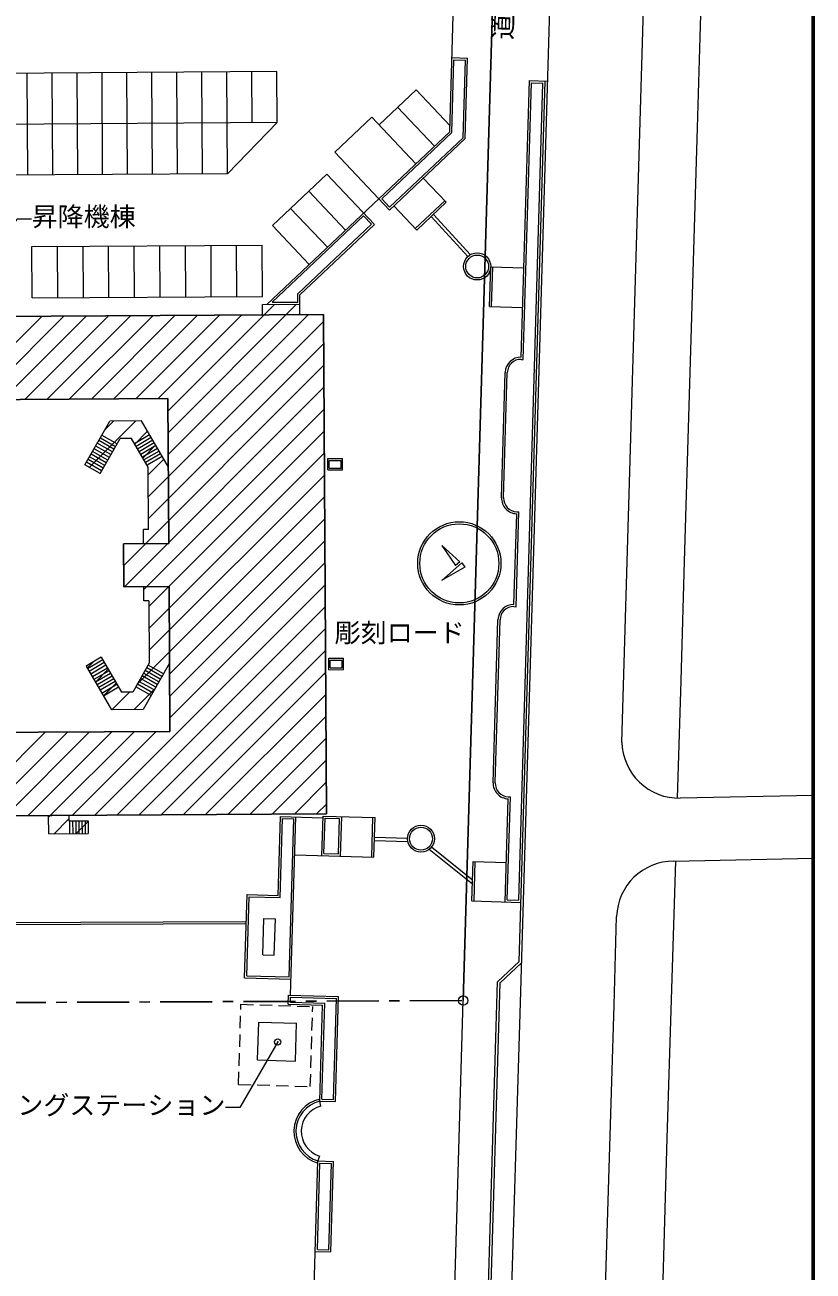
# Model space of a CAD drawing. Units: millimetres, scale not verified. Extents: x -195000 to -15000, y -143500 to 133500.
# Drawn here: x -90774 to -15000, y -79099 to 40685 of the extents above; entities that cross this region are included whole.
import ezdxf
from ezdxf.enums import TextEntityAlignment as Align

# ---------------------------------------------------------------- set-up
doc = ezdxf.new("R2010")
doc.units = ezdxf.units.MM
doc.header["$LTSCALE"] = 1000
doc.header["$PDMODE"] = 32
doc.header["$PDSIZE"] = 600
doc.linetypes.add('CHAIN1', pattern=[8, 5, -1, 1, -1])
doc.linetypes.add('DASHED1', pattern=[1.8, 1.2, -0.6])
for name, color, linetype, lineweight in [('2-2_壁', 7, 'Continuous', 18), ('2-3_間仕切', 7, 'Continuous', 18), ('2-4_アルミサッシ', 7, 'Continuous', 18), ('3-2_壁', 7, 'Continuous', 18), ('3-8_土間', 4, 'Continuous', 18), ('3-A_ハッチ', 2, 'Continuous', 9), ('3-F_室名', 7, 'Continuous', 18), ('F-0_F-0', 7, 'Continuous', 18)]:
    doc.layers.add(name, color=color, linetype=linetype, lineweight=lineweight)
doc.styles.add('ＭＳ ゴシック', font='')
doc.styles.get('ＭＳ ゴシック').set_extended_font_data('MS Gothic')

msp = doc.modelspace()

# ---------------------------------------------------------------- linework, layer by layer
at = {"layer": '2-2_壁', "color": 3, "lineweight": 25}
msp.add_line((-48633, -53103), (-44643, 81741), dxfattribs=at)
at = {"layer": '2-2_壁', "color": 3, "linetype": 'CHAIN1', "lineweight": 25}
msp.add_line((-181755, -53666), (-48633, -53103), dxfattribs=at)
at = {"layer": '2-2_壁'}
msp.add_circle((-48633, -53103), 450, dxfattribs=at)
at = {"layer": '2-3_間仕切'}
msp.add_line((-51189, -138798), (-48633, -53103), dxfattribs=at)
at = {"layer": '2-4_アルミサッシ'}
for p, q in [((-15000, -33370), (-27770, -33639)), ((-28390, -39691), (-15000, -39424))]:
    msp.add_line(p, q, dxfattribs=at)
for points in [[(-28027, -33644), (-27679, -22334), (-27346, -10884), (-26103, 30783), (-25843, 39508), (-24983, 68458), (-24559, 82948)], [(-29705, -90162), (-29013, -66333), (-28210, -39687)]]:
    msp.add_lwpolyline(points, dxfattribs=at)
at = {"layer": '3-2_壁', "color": 3, "lineweight": 25}
for p, q in [((-96065, 12657), (-62066, 12852)), ((-62066, 12852), (-61790, -35147)), ((-81289, -9183), (-81266, -13333)), ((-81266, -13333), (-76916, -13308)), ((-61790, -35147), (-95790, -35342))]:
    msp.add_line(p, q, dxfattribs=at)
at = {"layer": '3-2_壁'}
for p, q in [((-85006, -1615), (-82602, 2604)), ((-79576, 2622), (-82602, 2604)), ((-76982, -1814), (-79576, 2622)), ((-83373, 1252), (-81913, 420)), ((-78790, 1278), (-80240, 430)), ((-82507, -622), (-83967, 209)), ((-82359, -362), (-83818, 470)), ((-82210, -101), (-83670, 731)), ((-83547, -2447), (-81623, 930)), ((-83521, 991), (-82062, 160)), ((-78639, 1019), (-80089, 171)), ((-78487, 760), (-79938, -88)), ((-78336, 501), (-79786, -347)), ((-78184, 242), (-79635, -606)), ((-83250, -1926), (-84709, -1094)), ((-83101, -1665), (-84561, -833)), ((-82953, -1404), (-84412, -573)), ((-82804, -1144), (-84264, -312)), ((-82656, -883), (-84115, -51)), ((-78033, -16), (-79483, -865)), ((-77881, -275), (-79332, -1124)), ((-77730, -534), (-79180, -1383)), ((-77579, -793), (-79029, -1642)), ((-83547, -2447), (-85006, -1615)), ((-83398, -2186), (-84858, -1355)), ((-78887, -7805), (-78922, -1824)), ((-78887, -7805), (-79387, -7807)), ((-79379, -9172), (-79387, -7807)), ((-79348, -14687), (-79356, -13322)), ((-78848, -14684), (-79348, -14687)), ((-78848, -14684), (-78813, -20665)), ((-83445, -20095), (-84895, -20943)), ((-83294, -20354), (-84744, -21202)), ((-83445, -20095), (-81483, -23450)), ((-84895, -20943), (-82443, -25135)), ((-83142, -20613), (-84592, -21461)), ((-82991, -20872), (-84441, -21720)), ((-82839, -21131), (-84289, -21979)), ((-82688, -21390), (-84138, -22238)), ((-76874, -20653), (-79417, -25118)), ((-77756, -22202), (-79215, -21370)), ((-77607, -21941), (-79067, -21109)), ((-77459, -21680), (-78918, -20849)), ((-82536, -21649), (-83986, -22497)), ((-82385, -21908), (-83835, -22756)), ((-82233, -22167), (-83683, -23015)), ((-82082, -22426), (-83532, -23274)), ((-83380, -23533), (-81930, -22685)), ((-78498, -23505), (-79958, -22673)), ((-78350, -23244), (-79809, -22413)), ((-78201, -22984), (-79661, -22152)), ((-78053, -22723), (-79512, -21891)), ((-77904, -22462), (-79364, -21631)), ((-83229, -23792), (-81779, -22944)), ((-78647, -23766), (-80106, -22934)), ((-79417, -25118), (-82443, -25135)), ((-88490, -37060), (-88500, -35300)), ((-86487, -35829), (-86480, -37049)), ((-86187, -35827), (-86180, -37047)), ((-85887, -35825), (-85880, -37045)), ((-85587, -35823), (-85580, -37043)), ((-85287, -35822), (-85280, -37042)), ((-84987, -35820), (-84980, -37040)), ((-84687, -35818), (-84680, -37038)), ((-88490, -37060), (-84680, -37038))]:
    msp.add_line(p, q, dxfattribs=at)
at = {"layer": '3-2_壁', "color": 3, "lineweight": 25}
for points in [[(-77019, 4766), (-96019, 4657), (-96065, 12657)], [(-81289, -9183), (-76939, -9158), (-77019, 4766)], [(-95790, -35342), (-95835, -27342), (-76836, -27233), (-76916, -13308)]]:
    msp.add_lwpolyline(points, dxfattribs=at)
at = {"layer": '3-2_壁'}
for points in [[(-78922, -1824), (-80537, 936), (-81623, 930)], [(-78813, -20665), (-80397, -23443), (-81483, -23450)], [(-86550, -35289), (-86547, -35829), (-84687, -35818)]]:
    msp.add_lwpolyline(points, dxfattribs=at)
at = {"layer": '3-8_土間'}
for p, q in [((-43135, -53267), (-39145, 81578)), ((-33391, -28256), (-30149, 81312)), ((-49722, 37549), (-48223, 37504)), ((-48650, 29846), (-48429, 37310)), ((-48452, 29758), (-48223, 37504)), ((-66561, 36194), (-95360, 36017)), ((-90500, 26246), (-90560, 36046)), ((-88100, 26261), (-88160, 36061)), ((-85700, 26276), (-85760, 36076)), ((-83300, 26291), (-83360, 36090)), ((-80900, 26305), (-80960, 36105)), ((-78500, 26320), (-78561, 36120)), ((-76100, 26335), (-76161, 36135)), ((-73700, 26350), (-73761, 36150)), ((-71300, 26365), (-71361, 36164)), ((-68931, 31279), (-68961, 36179)), ((-66531, 31294), (-66561, 36194)), ((-43270, -49357), (-40765, 35283)), ((-43052, 8739), (-42265, 35327)), ((-42858, 8533), (-42071, 35121)), ((-42265, 35327), (-40516, 35275)), ((-42071, 35121), (-40971, 35089)), ((-56726, 31088), (-53165, 34454)), ((-49916, 31015), (-53165, 34454)), ((-51409, 29028), (-54946, 32771)), ((-66531, 31294), (-95330, 31117)), ((-66531, 31294), (-71300, 26365)), ((-53189, 27345), (-57413, 31815)), ((-55721, 22890), (-48452, 29758)), ((-55713, 23172), (-48650, 29846)), ((-71300, 26365), (-95300, 26217)), ((-66975, 21405), (-61742, 26350)), ((-57174, 21516), (-61742, 26350)), ((-59949, 20958), (-63486, 24701)), ((-61693, 19310), (-65230, 23053)), ((-53109, 20955), (-55306, 23281)), ((-53246, 21101), (-50411, 23779)), ((-66996, 14024), (-58213, 22324)), ((-57457, 21524), (-58213, 22324)), ((-48178, 18422), (-51728, 22260)), ((-47934, 18600), (-51507, 22464)), ((-63438, 17661), (-66975, 21405)), ((-64547, 14825), (-57457, 21524)), ((-64346, 14739), (-57174, 21516)), ((-90104, 19392), (-67964, 19519)), ((-90075, 14442), (-90104, 19392)), ((-87615, 14456), (-87644, 19406)), ((-85155, 14470), (-85184, 19420)), ((-82695, 14484), (-82724, 19434)), ((-80235, 14498), (-80264, 19448)), ((-77775, 14512), (-77804, 19462)), ((-75315, 14526), (-75344, 19476)), ((-72855, 14540), (-72884, 19490)), ((-70395, 14555), (-70424, 19504)), ((-67935, 14569), (-67964, 19519)), ((-46108, 13631), (-45996, 17429)), ((-45996, 17429), (-42797, 17335)), ((-45908, 13625), (-45796, 17424)), ((-90075, 14442), (-67935, 14569)), ((-64542, 14038), (-64547, 14825)), ((-64336, 12839), (-64346, 14739)), ((-67941, 13819), (-64341, 13839)), ((-67935, 12819), (-67941, 13819)), ((-66996, 14024), (-64542, 14038)), ((-46108, 13631), (-42910, 13537)), ((-43057, 8539), (-42858, 8533)), ((-44952, -4761), (-44595, 7284)), ((-44752, -4767), (-44395, 7278)), ((-60371, -1908), (-60375, -1168)), ((-60250, -2088), (-60256, -988)), ((-61650, -2096), (-60250, -2088)), ((-61531, -1915), (-60371, -1908)), ((-43755, -15031), (-43497, -6305)), ((-43561, -15237), (-43291, -6111)), ((-43491, -6105), (-43291, -6111)), ((-48766, -11031), (-50707, -12723)), ((-48970, -10925), (-49383, -11263)), ((-43761, -15231), (-43561, -15237)), ((-45762, -32159), (-45299, -16486)), ((-45562, -32165), (-45099, -16492)), ((-60140, -21287), (-60146, -20187)), ((-61540, -21295), (-60140, -21287)), ((-61421, -21115), (-60261, -21108)), ((-60261, -21108), (-60265, -20368)), ((-44395, -43424), (-44102, -33509)), ((-44301, -33503), (-44102, -33509)), ((-44601, -43618), (-44307, -33703)), ((-66422, -42996), (-66198, -35400)), ((-66228, -43202), (-66004, -35605)), ((-66198, -35400), (-62119, -35520)), ((-66004, -35605), (-64924, -35637)), ((-65225, -52581), (-64718, -35443)), ((-62227, -39154), (-62115, -35356)), ((-62115, -35356), (-57117, -35503)), ((-60622, -39001), (-60521, -35603)), ((-60428, -39207), (-60315, -35409)), ((-57429, -39296), (-57317, -35498)), ((-57229, -39302), (-57117, -35503)), ((-57182, -37702), (-53968, -37798)), ((-57173, -37403), (-53994, -37497)), ((-64826, -39077), (-57229, -39302)), ((-62021, -38960), (-60622, -39001)), ((-47751, -41901), (-51898, -38562)), ((-47740, -41525), (-51682, -38350)), ((-47799, -43524), (-47687, -39725)), ((-47687, -39725), (-44488, -39820)), ((-47599, -43530), (-47487, -39731)), ((-69452, -50710), (-69227, -43113)), ((-69227, -43113), (-66228, -43202)), ((-47799, -43524), (-43101, -43663)), ((-96191, -45604), (-69498, -45491)), ((-66802, -48738), (-66699, -45239)), ((-34139, -53534), (-33888, -45029)), ((-96190, -45804), (-69503, -45691)), ((-67902, -48705), (-66802, -48738)), ((-43270, -49357), (-45328, -51296)), ((-43023, -49468), (-45081, -51407)), ((-69658, -50904), (-65180, -51037)), ((-46230, -81540), (-45328, -51296)), ((-45977, -81444), (-45081, -51407)), ((-65451, -53444), (-65425, -52575)), ((-65425, -52575), (-60627, -52718)), ((-65451, -53444), (-62152, -53543)), ((-65245, -53250), (-65231, -52780)), ((-65245, -53250), (-61946, -53349)), ((-65231, -52780), (-60833, -52912)), ((-62427, -62768), (-62152, -53543)), ((-62221, -62575), (-61946, -53349)), ((-60928, -62813), (-60627, -52718)), ((-45827, -143500), (-43135, -53267)), ((-36823, -143500), (-34139, -53534)), ((-64764, -58917), (-64655, -55279)), ((-68402, -58809), (-64764, -58917)), ((-62427, -62768), (-60928, -62813)), ((-62311, -63255), (-62427, -62768)), ((-62454, -68037), (-62599, -68516)), ((-63307, -92255), (-62599, -68516)), ((-62652, -77018), (-62405, -68722)), ((-62599, -68516), (-61099, -68561)), ((-62405, -68722), (-61305, -68755))]:
    msp.add_line(p, q, dxfattribs=at)
at = {"layer": '3-8_土間', "linetype": 'DASHED1'}
for p, q in [((-63336, -61361), (-63106, -53664)), ((-70233, -61155), (-63336, -61361))]:
    msp.add_line(p, q, dxfattribs=at)
at = {"layer": '3-8_土間'}
for points in [[(-67502, 13821), (-49933, 30422), (-49205, 55041)], [(-55713, 23172), (-56468, 23972), (-49736, 30333), (-49528, 37343), (-48429, 37310)], [(-44395, -43424), (-43295, -43457), (-40971, 35089)], [(-55721, 22890), (-60975, 28450), (-57413, 31815)], [(-53109, 20955), (-50274, 23634), (-52472, 25960)], [(-61650, -2096), (-61656, -996), (-60256, -988)], [(-61531, -1915), (-61535, -1175), (-60375, -1168)], [(-48970, -10925), (-50705, -9357), (-49383, -11263)], [(-48766, -11031), (-48477, -11430), (-50727, -12733)], [(-61540, -21295), (-61546, -20195), (-60146, -20187)], [(-61421, -21115), (-61425, -20375), (-60265, -20368)], [(-69452, -50710), (-65374, -50831), (-64924, -35637)], [(-62021, -38960), (-61921, -35561), (-60521, -35603)], [(-69658, -50904), (-69421, -42908), (-66422, -42996)], [(-67902, -48705), (-67798, -45207), (-66699, -45239)], [(-62221, -62575), (-61122, -62607), (-60833, -52912)], [(-68402, -58809), (-68293, -55170), (-64655, -55279)], [(-62858, -77212), (-61359, -77257), (-61099, -68561)], [(-62652, -77018), (-61553, -77051), (-61305, -68755)]]:
    msp.add_lwpolyline(points, dxfattribs=at)
at = {"layer": '3-8_土間', "linetype": 'DASHED1'}
msp.add_lwpolyline([(-70233, -61155), (-70003, -53458), (-63106, -53664)], dxfattribs=at)
at = {"layer": '3-8_土間'}
for centre, radius in [((-47295, 17468), 1300), ((-47295, 17468), 1100), ((-49010, -11073), 4000), ((-49010, -11073), 3800), ((-52695, -37535), 1300), ((-52695, -37535), 1100)]:
    msp.add_circle(centre, radius, dxfattribs=at)
for centre, radius, start, end in [((-43096, 7239), 1500, 88.30513, 178.30513), ((-43096, 7239), 1300, 88.30513, 178.30513), ((-43452, -4805), 1500, 178.30513, 268.30513), ((-43452, -4805), 1300, 178.30513, 268.30513), ((-43799, -16530), 1500, 88.30513, 178.30513), ((-43799, -16530), 1300, 88.30513, 178.30513), ((-27886, -28140), 5500, 181.20645, 271.20645), ((-44263, -32203), 1500, 178.30513, 268.30513), ((-44263, -32203), 1300, 178.30513, 268.30513), ((-28390, -45192), 5500, 90, 178.30513), ((-61735, -65665), 3179, 102.46979, 254.11333), ((-61735, -65665), 2979, 103.44387, 253.13925), ((-61735, -65665), 2479, 103.44387, 253.13925)]:
    msp.add_arc(centre, radius, start, end, dxfattribs=at)
at = {"layer": '3-A_ハッチ'}
for p, q in [((-77013, 3597), (-66785, 13825)), ((-77001, 1488), (-64651, 13837)), ((-130504, -28681), (-89126, 12697)), ((-95039, 4663), (-86993, 12709)), ((-92906, 4675), (-84859, 12722)), ((-90772, 4687), (-82726, 12734)), ((-88638, 4700), (-80592, 12746)), ((-86505, 4712), (-78459, 12758)), ((-84371, 4724), (-76325, 12770)), ((-82238, 4736), (-74191, 12783)), ((-80104, 4749), (-72058, 12795)), ((-78905, -4659), (-62062, 12184)), ((-77971, 4761), (-69924, 12807)), ((-76988, -621), (-63524, 12844)), ((-78893, -6768), (-62050, 10075)), ((-81277, -11274), (-62038, 7966)), ((-81241, -13358), (-62025, 5857)), ((-79354, -13593), (-62013, 3748)), ((-84586, -1855), (-80113, 2619)), ((-83071, 1782), (-82246, 2606)), ((-80218, 392), (-78990, 1620)), ((-78845, -15205), (-62001, 1638)), ((-79435, -946), (-78207, 282)), ((-78917, -2550), (-77424, -1057)), ((-78833, -17314), (-61989, -471)), ((-78821, -19424), (-61977, -2580)), ((-79970, -22694), (-61965, -4689)), ((-76867, -21713), (-61953, -6798)), ((-76855, -23822), (-61941, -8908)), ((-76843, -25932), (-61929, -11017)), ((-84065, -35275), (-61916, -13126)), ((-81932, -35262), (-61904, -15235)), ((-79798, -35250), (-61892, -17345)), ((-77664, -35238), (-61880, -19454)), ((-84780, -21141), (-84143, -20503)), ((-83997, -22479), (-82769, -21251)), ((-83214, -23817), (-81986, -22589)), ((-75531, -35226), (-61868, -21563)), ((-82411, -25135), (-80721, -23445)), ((-80277, -25123), (-78285, -23131)), ((-73397, -35214), (-61856, -23672)), ((-71264, -35201), (-61844, -25781)), ((-105977, -44459), (-88820, -27302)), ((-94733, -35336), (-86687, -27290)), ((-92599, -35324), (-84553, -27277)), ((-90466, -35311), (-82419, -27265)), ((-88499, -35466), (-80286, -27253)), ((-86199, -35287), (-78152, -27241)), ((-69130, -35189), (-61832, -27891)), ((-66997, -35177), (-61820, -30000)), ((-64863, -35165), (-61808, -32109)), ((-62729, -35152), (-61795, -34218)), ((-87969, -37057), (-86548, -35636)), ((-85835, -37045), (-84686, -35896))]:
    msp.add_line(p, q, dxfattribs=at)
at = {"layer": '3-F_室名'}
for points in [[(-95096, 15863), (-91528, 22042), (-90128, 22042)], [(-66473, -57073), (-70104, -63363), (-71504, -63363)]]:
    msp.add_lwpolyline(points, dxfattribs=at)
at = {"layer": '3-F_室名', "color": 3}
msp.add_point((-66473, -57073), dxfattribs=at)
at = {"layer": 'F-0_F-0', "color": 5, "lineweight": 60}
msp.add_line((-15000, 133500), (-15000, -143500), dxfattribs=at)

# ---------------------------------------------------------------- texts
at = {"layer": '3-F_室名', "style": 'ＭＳ ゴシック'}
msp.add_text('道路境界線', height=1833, rotation=88.305, dxfattribs=at).set_placement((-43385, 39220), align=Align.BOTTOM_LEFT)
for s, p in [('昇降機棟', (-90128, 20792)), ('彫刻ロード', (-60991, -19202)), ('モニタリングステーション', (-101504, -64613))]:
    msp.add_text(s, height=1833, dxfattribs=at).set_placement(p, align=Align.BOTTOM_LEFT)

doc.saveas('drawing.dxf')
